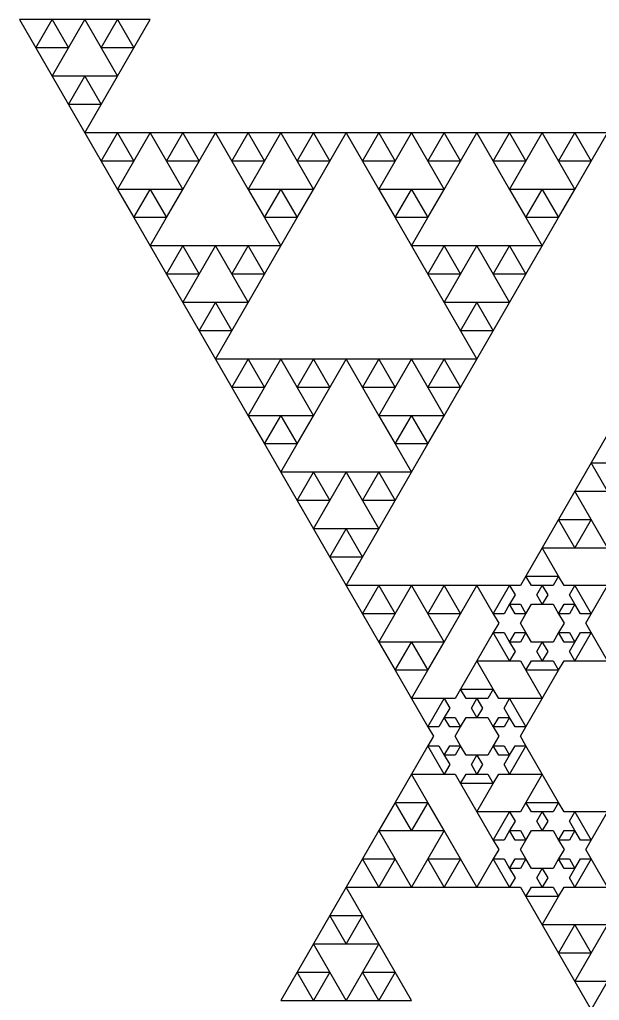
# Model space of a CAD drawing. Header units: metres. Extents: x -50 to 50, y -58 to 58.
# Drawn here: x 11.72 to 18.65, y -3.16 to 8.57 of the extents above; entities that cross this region are included whole.
import ezdxf

# ---------------------------------------------------------------- set-up
doc = ezdxf.new("R2010")
doc.units = ezdxf.units.M

msp = doc.modelspace()

# ---------------------------------------------------------------- linework, layer by layer
for p, q in [((12.1094, 8.57004), (11.7188, 8.57004)), ((11.7188, 8.57004), (11.9141, 8.23175)), ((11.9141, 8.23175), (12.1094, 8.57004)), ((12.5, 8.57004), (12.1094, 8.57004)), ((12.1094, 8.57004), (12.3047, 8.23175)), ((12.3047, 8.23175), (12.5, 8.57004)), ((12.8906, 8.57004), (12.5, 8.57004)), ((12.5, 8.57004), (12.6953, 8.23175)), ((12.6953, 8.23175), (12.8906, 8.57004)), ((13.2812, 8.57004), (12.8906, 8.57004)), ((12.8906, 8.57004), (13.0859, 8.23175)), ((13.0859, 8.23175), (13.2812, 8.57004)), ((12.3047, 8.23175), (11.9141, 8.23175)), ((11.9141, 8.23175), (12.1094, 7.89346)), ((12.1094, 7.89346), (12.3047, 8.23175)), ((13.0859, 8.23175), (12.6953, 8.23175)), ((12.6953, 8.23175), (12.8906, 7.89346)), ((12.8906, 7.89346), (13.0859, 8.23175)), ((12.5, 7.89346), (12.1094, 7.89346)), ((12.1094, 7.89346), (12.3047, 7.55518)), ((12.3047, 7.55518), (12.5, 7.89346)), ((12.8906, 7.89346), (12.5, 7.89346)), ((12.5, 7.89346), (12.6953, 7.55518)), ((12.6953, 7.55518), (12.8906, 7.89346)), ((12.6953, 7.55518), (12.3047, 7.55518)), ((12.3047, 7.55518), (12.5, 7.21689)), ((12.5, 7.21689), (12.6953, 7.55518)), ((12.8906, 7.21687), (12.5, 7.21687)), ((12.5, 7.21687), (12.6953, 6.87859)), ((12.6953, 6.87859), (12.8906, 7.21687)), ((13.2812, 7.21687), (12.8906, 7.21687)), ((12.8906, 7.21687), (13.0859, 6.87859)), ((13.0859, 6.87859), (13.2812, 7.21687)), ((13.6719, 7.21687), (13.2812, 7.21687)), ((13.2812, 7.21687), (13.4766, 6.87859)), ((13.4766, 6.87859), (13.6719, 7.21687)), ((14.0625, 7.21687), (13.6719, 7.21687)), ((13.6719, 7.21687), (13.8672, 6.87859)), ((13.8672, 6.87859), (14.0625, 7.21687)), ((14.4531, 7.21687), (14.0625, 7.21687)), ((14.0625, 7.21687), (14.2578, 6.87859)), ((14.2578, 6.87859), (14.4531, 7.21687)), ((14.8438, 7.21687), (14.4531, 7.21687)), ((14.4531, 7.21687), (14.6484, 6.87859)), ((14.6484, 6.87859), (14.8438, 7.21687)), ((15.2344, 7.21687), (14.8438, 7.21687)), ((14.8438, 7.21687), (15.0391, 6.87859)), ((15.0391, 6.87859), (15.2344, 7.21687)), ((15.625, 7.21687), (15.2344, 7.21687)), ((15.2344, 7.21687), (15.4297, 6.87859)), ((15.4297, 6.87859), (15.625, 7.21687)), ((16.0156, 7.21687), (15.625, 7.21687)), ((15.625, 7.21687), (15.8203, 6.87859)), ((15.8203, 6.87859), (16.0156, 7.21687)), ((16.4062, 7.21687), (16.0156, 7.21687)), ((16.0156, 7.21687), (16.2109, 6.87859)), ((16.2109, 6.87859), (16.4062, 7.21687)), ((16.7969, 7.21687), (16.4062, 7.21687)), ((16.4062, 7.21687), (16.6016, 6.87859)), ((16.6016, 6.87859), (16.7969, 7.21687)), ((17.1875, 7.21687), (16.7969, 7.21687)), ((16.7969, 7.21687), (16.9922, 6.87859)), ((16.9922, 6.87859), (17.1875, 7.21687)), ((17.5781, 7.21687), (17.1875, 7.21687)), ((17.1875, 7.21687), (17.3828, 6.87859)), ((17.3828, 6.87859), (17.5781, 7.21687)), ((17.9688, 7.21687), (17.5781, 7.21687)), ((17.5781, 7.21687), (17.7734, 6.87859)), ((17.7734, 6.87859), (17.9688, 7.21687)), ((18.3594, 7.21687), (17.9688, 7.21687)), ((17.9688, 7.21687), (18.1641, 6.87859)), ((18.1641, 6.87859), (18.3594, 7.21687)), ((18.75, 7.21687), (18.3594, 7.21687)), ((18.3594, 7.21687), (18.5547, 6.87859)), ((18.5547, 6.87859), (18.75, 7.21687)), ((13.0859, 6.87859), (12.6953, 6.87859)), ((12.6953, 6.87859), (12.8906, 6.5403)), ((12.8906, 6.5403), (13.0859, 6.87859)), ((13.8672, 6.87859), (13.4766, 6.87859)), ((13.4766, 6.87859), (13.6719, 6.5403)), ((13.6719, 6.5403), (13.8672, 6.87859)), ((14.6484, 6.87859), (14.2578, 6.87859)), ((14.2578, 6.87859), (14.4531, 6.5403)), ((14.4531, 6.5403), (14.6484, 6.87859)), ((15.4297, 6.87859), (15.0391, 6.87859)), ((15.0391, 6.87859), (15.2344, 6.5403)), ((15.2344, 6.5403), (15.4297, 6.87859)), ((16.2109, 6.87859), (15.8203, 6.87859)), ((15.8203, 6.87859), (16.0156, 6.5403)), ((16.0156, 6.5403), (16.2109, 6.87859)), ((16.9922, 6.87859), (16.6016, 6.87859)), ((16.6016, 6.87859), (16.7969, 6.5403)), ((16.7969, 6.5403), (16.9922, 6.87859)), ((17.7734, 6.87859), (17.3828, 6.87859)), ((17.3828, 6.87859), (17.5781, 6.5403)), ((17.5781, 6.5403), (17.7734, 6.87859)), ((18.5547, 6.87859), (18.1641, 6.87859)), ((18.1641, 6.87859), (18.3594, 6.5403)), ((18.3594, 6.5403), (18.5547, 6.87859)), ((13.2812, 6.5403), (12.8906, 6.5403)), ((12.8906, 6.5403), (13.0859, 6.20201)), ((13.0859, 6.20201), (13.2812, 6.5403)), ((13.6719, 6.5403), (13.2812, 6.5403)), ((13.2812, 6.5403), (13.4766, 6.20201)), ((13.4766, 6.20201), (13.6719, 6.5403)), ((14.8438, 6.5403), (14.4531, 6.5403)), ((14.4531, 6.5403), (14.6484, 6.20201)), ((14.6484, 6.20201), (14.8438, 6.5403)), ((15.2344, 6.5403), (14.8438, 6.5403)), ((14.8438, 6.5403), (15.0391, 6.20201)), ((15.0391, 6.20201), (15.2344, 6.5403)), ((16.4062, 6.5403), (16.0156, 6.5403)), ((16.0156, 6.5403), (16.2109, 6.20201)), ((16.2109, 6.20201), (16.4062, 6.5403)), ((16.7969, 6.5403), (16.4062, 6.5403)), ((16.4062, 6.5403), (16.6016, 6.20201)), ((16.6016, 6.20201), (16.7969, 6.5403)), ((17.9688, 6.5403), (17.5781, 6.5403)), ((17.5781, 6.5403), (17.7734, 6.20201)), ((17.7734, 6.20201), (17.9688, 6.5403)), ((18.3594, 6.5403), (17.9688, 6.5403)), ((17.9688, 6.5403), (18.1641, 6.20201)), ((18.1641, 6.20201), (18.3594, 6.5403)), ((13.4766, 6.20201), (13.0859, 6.20201)), ((13.0859, 6.20201), (13.2812, 5.86372)), ((13.2812, 5.86372), (13.4766, 6.20201)), ((15.0391, 6.20201), (14.6484, 6.20201)), ((14.6484, 6.20201), (14.8438, 5.86372)), ((14.8438, 5.86372), (15.0391, 6.20201)), ((16.6016, 6.20201), (16.2109, 6.20201)), ((16.2109, 6.20201), (16.4062, 5.86372)), ((16.4062, 5.86372), (16.6016, 6.20201)), ((18.1641, 6.20201), (17.7734, 6.20201)), ((17.7734, 6.20201), (17.9688, 5.86372)), ((17.9688, 5.86372), (18.1641, 6.20201)), ((13.6719, 5.86371), (13.2812, 5.86371)), ((13.2812, 5.86371), (13.4766, 5.52542)), ((13.4766, 5.52542), (13.6719, 5.86371)), ((14.0625, 5.86371), (13.6719, 5.86371)), ((13.6719, 5.86371), (13.8672, 5.52542)), ((13.8672, 5.52542), (14.0625, 5.86371)), ((14.4531, 5.86371), (14.0625, 5.86371)), ((14.0625, 5.86371), (14.2578, 5.52542)), ((14.2578, 5.52542), (14.4531, 5.86371)), ((14.8438, 5.86371), (14.4531, 5.86371)), ((14.4531, 5.86371), (14.6484, 5.52542)), ((14.6484, 5.52542), (14.8438, 5.86371)), ((16.7969, 5.86371), (16.4062, 5.86371)), ((16.4062, 5.86371), (16.6016, 5.52542)), ((16.6016, 5.52542), (16.7969, 5.86371)), ((17.1875, 5.86371), (16.7969, 5.86371)), ((16.7969, 5.86371), (16.9922, 5.52542)), ((16.9922, 5.52542), (17.1875, 5.86371)), ((17.5781, 5.86371), (17.1875, 5.86371)), ((17.1875, 5.86371), (17.3828, 5.52542)), ((17.3828, 5.52542), (17.5781, 5.86371)), ((17.9688, 5.86371), (17.5781, 5.86371)), ((17.5781, 5.86371), (17.7734, 5.52542)), ((17.7734, 5.52542), (17.9688, 5.86371)), ((13.8672, 5.52542), (13.4766, 5.52542)), ((13.4766, 5.52542), (13.6719, 5.18713)), ((13.6719, 5.18713), (13.8672, 5.52542)), ((14.6484, 5.52542), (14.2578, 5.52542)), ((14.2578, 5.52542), (14.4531, 5.18713)), ((14.4531, 5.18713), (14.6484, 5.52542)), ((16.9922, 5.52542), (16.6016, 5.52542)), ((16.6016, 5.52542), (16.7969, 5.18713)), ((16.7969, 5.18713), (16.9922, 5.52542)), ((17.7734, 5.52542), (17.3828, 5.52542)), ((17.3828, 5.52542), (17.5781, 5.18713)), ((17.5781, 5.18713), (17.7734, 5.52542)), ((14.0625, 5.18713), (13.6719, 5.18713)), ((13.6719, 5.18713), (13.8672, 4.84885)), ((13.8672, 4.84885), (14.0625, 5.18713)), ((14.4531, 5.18713), (14.0625, 5.18713)), ((14.0625, 5.18713), (14.2578, 4.84885)), ((14.2578, 4.84885), (14.4531, 5.18713)), ((17.1875, 5.18713), (16.7969, 5.18713)), ((16.7969, 5.18713), (16.9922, 4.84885)), ((16.9922, 4.84885), (17.1875, 5.18713)), ((17.5781, 5.18713), (17.1875, 5.18713)), ((17.1875, 5.18713), (17.3828, 4.84885)), ((17.3828, 4.84885), (17.5781, 5.18713)), ((14.2578, 4.84885), (13.8672, 4.84885)), ((13.8672, 4.84885), (14.0625, 4.51056)), ((14.0625, 4.51056), (14.2578, 4.84885)), ((17.3828, 4.84885), (16.9922, 4.84885)), ((16.9922, 4.84885), (17.1875, 4.51056)), ((17.1875, 4.51056), (17.3828, 4.84885)), ((14.4531, 4.51054), (14.0625, 4.51054)), ((14.0625, 4.51054), (14.2578, 4.17226)), ((14.2578, 4.17226), (14.4531, 4.51054)), ((14.8438, 4.51054), (14.4531, 4.51054)), ((14.4531, 4.51054), (14.6484, 4.17226)), ((14.6484, 4.17226), (14.8438, 4.51054)), ((15.2344, 4.51054), (14.8438, 4.51054)), ((14.8438, 4.51054), (15.0391, 4.17226)), ((15.0391, 4.17226), (15.2344, 4.51054)), ((15.625, 4.51054), (15.2344, 4.51054)), ((15.2344, 4.51054), (15.4297, 4.17226)), ((15.4297, 4.17226), (15.625, 4.51054)), ((16.0156, 4.51054), (15.625, 4.51054)), ((15.625, 4.51054), (15.8203, 4.17226)), ((15.8203, 4.17226), (16.0156, 4.51054)), ((16.4062, 4.51054), (16.0156, 4.51054)), ((16.0156, 4.51054), (16.2109, 4.17226)), ((16.2109, 4.17226), (16.4062, 4.51054)), ((16.7969, 4.51054), (16.4062, 4.51054)), ((16.4062, 4.51054), (16.6016, 4.17226)), ((16.6016, 4.17226), (16.7969, 4.51054)), ((17.1875, 4.51054), (16.7969, 4.51054)), ((16.7969, 4.51054), (16.9922, 4.17226)), ((16.9922, 4.17226), (17.1875, 4.51054)), ((14.6484, 4.17226), (14.2578, 4.17226)), ((14.2578, 4.17226), (14.4531, 3.83397)), ((14.4531, 3.83397), (14.6484, 4.17226)), ((15.4297, 4.17226), (15.0391, 4.17226)), ((15.0391, 4.17226), (15.2344, 3.83397)), ((15.2344, 3.83397), (15.4297, 4.17226)), ((16.2109, 4.17226), (15.8203, 4.17226)), ((15.8203, 4.17226), (16.0156, 3.83397)), ((16.0156, 3.83397), (16.2109, 4.17226)), ((16.9922, 4.17226), (16.6016, 4.17226)), ((16.6016, 4.17226), (16.7969, 3.83397)), ((16.7969, 3.83397), (16.9922, 4.17226)), ((14.8438, 3.83397), (14.4531, 3.83397)), ((14.4531, 3.83397), (14.6484, 3.49568)), ((14.6484, 3.49568), (14.8438, 3.83397)), ((15.2344, 3.83397), (14.8438, 3.83397)), ((14.8438, 3.83397), (15.0391, 3.49568)), ((15.0391, 3.49568), (15.2344, 3.83397)), ((16.4062, 3.83397), (16.0156, 3.83397)), ((16.0156, 3.83397), (16.2109, 3.49568)), ((16.2109, 3.49568), (16.4062, 3.83397)), ((16.7969, 3.83397), (16.4062, 3.83397)), ((16.4062, 3.83397), (16.6016, 3.49568)), ((16.6016, 3.49568), (16.7969, 3.83397)), ((18.75, 3.60841), (18.5547, 3.27013)), ((15.0391, 3.49568), (14.6484, 3.49568)), ((14.6484, 3.49568), (14.8438, 3.15739)), ((14.8438, 3.15739), (15.0391, 3.49568)), ((16.6016, 3.49568), (16.2109, 3.49568)), ((16.2109, 3.49568), (16.4062, 3.15739)), ((16.4062, 3.15739), (16.6016, 3.49568)), ((18.5547, 3.27013), (18.3594, 2.93184)), ((18.5547, 3.27013), (18.9453, 3.27013)), ((18.75, 2.93184), (18.5547, 3.27013)), ((15.2344, 3.15738), (14.8438, 3.15738)), ((14.8438, 3.15738), (15.0391, 2.81909)), ((15.0391, 2.81909), (15.2344, 3.15738)), ((15.625, 3.15738), (15.2344, 3.15738)), ((15.2344, 3.15738), (15.4297, 2.81909)), ((15.4297, 2.81909), (15.625, 3.15738)), ((16.0156, 3.15738), (15.625, 3.15738)), ((15.625, 3.15738), (15.8203, 2.81909)), ((15.8203, 2.81909), (16.0156, 3.15738)), ((16.4062, 3.15738), (16.0156, 3.15738)), ((16.0156, 3.15738), (16.2109, 2.81909)), ((16.2109, 2.81909), (16.4062, 3.15738)), ((15.4297, 2.81909), (15.0391, 2.81909)), ((15.0391, 2.81909), (15.2344, 2.4808)), ((15.2344, 2.4808), (15.4297, 2.81909)), ((16.2109, 2.81909), (15.8203, 2.81909)), ((15.8203, 2.81909), (16.0156, 2.4808)), ((16.0156, 2.4808), (16.2109, 2.81909)), ((18.3594, 2.93184), (18.1641, 2.59355)), ((18.3594, 2.93184), (18.75, 2.93184)), ((18.5547, 2.59355), (18.3594, 2.93184)), ((18.1641, 2.59355), (17.9688, 2.25526)), ((18.1641, 2.59355), (18.5547, 2.59355)), ((18.3594, 2.25526), (18.1641, 2.59355)), ((18.5547, 2.59355), (18.3594, 2.25526)), ((18.75, 2.25526), (18.5547, 2.59355)), ((15.625, 2.4808), (15.2344, 2.4808)), ((15.2344, 2.4808), (15.4297, 2.14252)), ((15.4297, 2.14252), (15.625, 2.4808)), ((16.0156, 2.4808), (15.625, 2.4808)), ((15.625, 2.4808), (15.8203, 2.14252)), ((15.8203, 2.14252), (16.0156, 2.4808)), ((17.9688, 2.25525), (17.7734, 1.91696)), ((17.9688, 2.25526), (18.3594, 2.25526)), ((18.1641, 1.91696), (17.9688, 2.25525)), ((18.3594, 2.25526), (18.75, 2.25526)), ((15.8203, 2.14252), (15.4297, 2.14252)), ((15.4297, 2.14252), (15.625, 1.80423)), ((15.625, 1.80423), (15.8203, 2.14252)), ((17.7734, 1.91696), (17.7083, 1.80421)), ((17.7734, 1.91696), (18.1641, 1.91696)), ((17.8385, 1.80421), (17.7734, 1.91696)), ((18.1641, 1.91696), (18.099, 1.80421)), ((18.2292, 1.80421), (18.1641, 1.91696)), ((16.0156, 1.80421), (15.625, 1.80421)), ((15.625, 1.80421), (15.8203, 1.46593)), ((15.8203, 1.46593), (16.0156, 1.80421)), ((16.4062, 1.80421), (16.0156, 1.80421)), ((16.0156, 1.80421), (16.2109, 1.46593)), ((16.2109, 1.46593), (16.4062, 1.80421)), ((16.7969, 1.80421), (16.4062, 1.80421)), ((16.4062, 1.80421), (16.6016, 1.46593)), ((16.6016, 1.46593), (16.7969, 1.80421)), ((17.1875, 1.80421), (16.7969, 1.80421)), ((16.7969, 1.80421), (16.9922, 1.46593)), ((16.9922, 1.46593), (17.1875, 1.80421)), ((17.5781, 1.80421), (17.1875, 1.80421)), ((17.1875, 1.80421), (17.3828, 1.46593)), ((17.3828, 1.46593), (17.5781, 1.80421)), ((17.7083, 1.80421), (17.5781, 1.80421)), ((17.5781, 1.80421), (17.6432, 1.69144)), ((17.9688, 1.80421), (17.8385, 1.80421)), ((17.9036, 1.69144), (17.9688, 1.80421)), ((18.099, 1.80421), (17.9688, 1.80421)), ((17.9688, 1.80421), (18.0339, 1.69144)), ((18.3594, 1.80421), (18.2292, 1.80421)), ((18.2943, 1.69144), (18.3594, 1.80421)), ((18.75, 1.80421), (18.3594, 1.80421)), ((18.3594, 1.80421), (18.5547, 1.46593)), ((18.5547, 1.46593), (18.75, 1.80421)), ((17.6432, 1.69144), (17.5781, 1.57867)), ((17.9688, 1.57867), (17.9036, 1.69144)), ((18.0339, 1.69144), (17.9688, 1.57867)), ((18.3594, 1.57867), (18.2943, 1.69144)), ((17.5781, 1.57867), (17.513, 1.46593)), ((17.5781, 1.57867), (17.7083, 1.57867)), ((17.6432, 1.46593), (17.5781, 1.57867)), ((17.7083, 1.57867), (17.7734, 1.46593)), ((17.7734, 1.46593), (17.8385, 1.57867)), ((17.8385, 1.57867), (17.9688, 1.57867)), ((17.9688, 1.57867), (18.099, 1.57867)), ((18.099, 1.57867), (18.1641, 1.46593)), ((18.1641, 1.46593), (18.2292, 1.57867)), ((18.2292, 1.57867), (18.3594, 1.57867)), ((18.3594, 1.57867), (18.2943, 1.46593)), ((18.4245, 1.46593), (18.3594, 1.57867)), ((16.2109, 1.46593), (15.8203, 1.46593)), ((15.8203, 1.46593), (16.0156, 1.12764)), ((16.0156, 1.12764), (16.2109, 1.46593)), ((16.9922, 1.46593), (16.6016, 1.46593)), ((16.6016, 1.46593), (16.7969, 1.12764)), ((16.7969, 1.12764), (16.9922, 1.46593)), ((17.513, 1.46593), (17.3828, 1.46593)), ((17.3828, 1.46593), (17.4479, 1.35315)), ((17.7734, 1.46593), (17.6432, 1.46593)), ((17.7083, 1.35315), (17.7734, 1.46593)), ((18.2943, 1.46593), (18.1641, 1.46593)), ((18.1641, 1.46593), (18.2292, 1.35315)), ((18.5547, 1.46593), (18.4245, 1.46593)), ((18.4896, 1.35315), (18.5547, 1.46593)), ((17.4479, 1.35315), (17.3828, 1.24039)), ((17.7734, 1.24039), (17.7083, 1.35315)), ((18.2292, 1.35315), (18.1641, 1.24039)), ((18.5547, 1.24039), (18.4896, 1.35315)), ((17.3828, 1.24039), (17.1875, 0.9021)), ((17.3828, 1.24039), (17.513, 1.24039)), ((17.5781, 0.9021), (17.3828, 1.24039)), ((17.513, 1.24039), (17.5781, 1.12764)), ((17.5781, 1.12764), (17.6432, 1.24039)), ((17.6432, 1.24039), (17.7734, 1.24039)), ((17.7734, 1.24039), (17.7083, 1.12764)), ((17.8385, 1.12764), (17.7734, 1.24039)), ((18.1641, 1.24039), (18.099, 1.12764)), ((18.1641, 1.24039), (18.2943, 1.24039)), ((18.2292, 1.12764), (18.1641, 1.24039)), ((18.2943, 1.24039), (18.3594, 1.12764)), ((18.3594, 1.12764), (18.4245, 1.24039)), ((18.5547, 1.24039), (18.3594, 0.9021)), ((18.4245, 1.24039), (18.5547, 1.24039)), ((18.75, 0.9021), (18.5547, 1.24039)), ((16.4062, 1.12764), (16.0156, 1.12764)), ((16.0156, 1.12764), (16.2109, 0.78935)), ((16.2109, 0.78935), (16.4062, 1.12764)), ((16.7969, 1.12764), (16.4062, 1.12764)), ((16.4062, 1.12764), (16.6016, 0.78935)), ((16.6016, 0.78935), (16.7969, 1.12764)), ((17.7083, 1.12764), (17.5781, 1.12764)), ((17.5781, 1.12764), (17.6432, 1.01486)), ((17.9688, 1.12764), (17.8385, 1.12764)), ((17.9036, 1.01486), (17.9688, 1.12764)), ((18.099, 1.12764), (17.9688, 1.12764)), ((17.9688, 1.12764), (18.0339, 1.01486)), ((18.3594, 1.12764), (18.2292, 1.12764)), ((18.2943, 1.01486), (18.3594, 1.12764)), ((17.6432, 1.01486), (17.5781, 0.9021)), ((17.9688, 0.9021), (17.9036, 1.01486)), ((18.0339, 1.01486), (17.9688, 0.9021)), ((18.3594, 0.9021), (18.2943, 1.01486)), ((17.1875, 0.90208), (16.9922, 0.5638)), ((17.1875, 0.9021), (17.5781, 0.9021)), ((17.3828, 0.5638), (17.1875, 0.90208)), ((17.5781, 0.9021), (17.7083, 0.9021)), ((17.7083, 0.9021), (17.7734, 0.78935)), ((17.7734, 0.78935), (17.8385, 0.9021)), ((17.8385, 0.9021), (17.9688, 0.9021)), ((17.9688, 0.9021), (18.099, 0.9021)), ((18.099, 0.9021), (18.1641, 0.78935)), ((18.1641, 0.78935), (18.2292, 0.9021)), ((18.2292, 0.9021), (18.3594, 0.9021)), ((18.3594, 0.9021), (18.75, 0.9021)), ((16.6016, 0.78935), (16.2109, 0.78935)), ((16.2109, 0.78935), (16.4062, 0.45106)), ((16.4062, 0.45106), (16.6016, 0.78935)), ((18.1641, 0.78935), (17.7734, 0.78935)), ((17.7734, 0.78935), (17.9688, 0.45106)), ((17.9688, 0.45106), (18.1641, 0.78935)), ((16.9922, 0.5638), (16.9271, 0.45105)), ((16.9922, 0.5638), (17.3828, 0.5638)), ((17.0573, 0.45105), (16.9922, 0.5638)), ((17.3828, 0.5638), (17.3177, 0.45105)), ((17.4479, 0.45105), (17.3828, 0.5638)), ((16.7969, 0.45105), (16.4062, 0.45105)), ((16.4062, 0.45105), (16.6016, 0.11276)), ((16.6016, 0.11276), (16.7969, 0.45105)), ((16.9271, 0.45105), (16.7969, 0.45105)), ((16.7969, 0.45105), (16.862, 0.33829)), ((17.1875, 0.45105), (17.0573, 0.45105)), ((17.1224, 0.33829), (17.1875, 0.45105)), ((17.3177, 0.45105), (17.1875, 0.45105)), ((17.1875, 0.45105), (17.2526, 0.33829)), ((17.5781, 0.45105), (17.4479, 0.45105)), ((17.513, 0.33829), (17.5781, 0.45105)), ((17.9688, 0.45105), (17.5781, 0.45105)), ((17.5781, 0.45105), (17.7734, 0.11276)), ((17.7734, 0.11276), (17.9688, 0.45105)), ((16.862, 0.33829), (16.7969, 0.22551)), ((17.1875, 0.22551), (17.1224, 0.33829)), ((17.2526, 0.33829), (17.1875, 0.22551)), ((17.5781, 0.22551), (17.513, 0.33829)), ((16.7969, 0.22551), (16.7318, 0.11276)), ((16.7969, 0.22551), (16.9271, 0.22551)), ((16.862, 0.11276), (16.7969, 0.22551)), ((16.9271, 0.22551), (16.9922, 0.11276)), ((16.9922, 0.11276), (17.0573, 0.22551)), ((17.0573, 0.22551), (17.1875, 0.22551)), ((17.1875, 0.22551), (17.3177, 0.22551)), ((17.3177, 0.22551), (17.3828, 0.11276)), ((17.3828, 0.11276), (17.4479, 0.22551)), ((17.4479, 0.22551), (17.5781, 0.22551)), ((17.5781, 0.22551), (17.513, 0.11276)), ((17.6432, 0.11276), (17.5781, 0.22551)), ((16.7318, 0.11276), (16.6016, 0.11276)), ((16.6016, 0.11276), (16.6667, 0)), ((16.6667, 0), (16.6016, -0.11276)), ((16.9922, 0.11276), (16.862, 0.11276)), ((16.9271, 0), (16.9922, 0.11276)), ((16.9922, -0.11276), (16.9271, 0)), ((17.513, 0.11276), (17.3828, 0.11276)), ((17.3828, 0.11276), (17.4479, 0)), ((17.4479, 0), (17.3828, -0.11276)), ((17.7734, 0.11276), (17.6432, 0.11276)), ((17.7083, 0), (17.7734, 0.11276)), ((17.7734, -0.11276), (17.7083, 0)), ((16.6016, -0.11276), (16.4062, -0.45105)), ((16.6016, -0.11276), (16.7318, -0.11276)), ((16.7969, -0.45105), (16.6016, -0.11276)), ((16.7318, -0.11276), (16.7969, -0.22551)), ((16.7969, -0.22551), (16.862, -0.11276)), ((16.862, -0.11276), (16.9922, -0.11276)), ((16.9922, -0.11276), (16.9271, -0.22551)), ((17.0573, -0.22551), (16.9922, -0.11276)), ((17.3828, -0.11276), (17.3177, -0.22551)), ((17.3828, -0.11276), (17.513, -0.11276)), ((17.4479, -0.22551), (17.3828, -0.11276)), ((17.513, -0.11276), (17.5781, -0.22551)), ((17.5781, -0.22551), (17.6432, -0.11276)), ((17.7734, -0.11276), (17.5781, -0.45105)), ((17.6432, -0.11276), (17.7734, -0.11276)), ((17.9688, -0.45105), (17.7734, -0.11276)), ((16.9271, -0.22551), (16.7969, -0.22551)), ((16.7969, -0.22551), (16.862, -0.33829)), ((17.1875, -0.22551), (17.0573, -0.22551)), ((17.1224, -0.33829), (17.1875, -0.22551)), ((17.3177, -0.22551), (17.1875, -0.22551)), ((17.1875, -0.22551), (17.2526, -0.33829)), ((17.5781, -0.22551), (17.4479, -0.22551)), ((17.513, -0.33829), (17.5781, -0.22551)), ((16.862, -0.33829), (16.7969, -0.45105)), ((17.1875, -0.45105), (17.1224, -0.33829)), ((17.2526, -0.33829), (17.1875, -0.45105)), ((17.5781, -0.45105), (17.513, -0.33829)), ((16.4062, -0.45106), (16.2109, -0.78935)), ((16.4062, -0.45105), (16.7969, -0.45105)), ((16.6016, -0.78935), (16.4062, -0.45106)), ((16.7969, -0.45105), (16.9271, -0.45105)), ((16.9271, -0.45105), (16.9922, -0.5638)), ((16.9922, -0.5638), (17.0573, -0.45105)), ((17.0573, -0.45105), (17.1875, -0.45105)), ((17.1875, -0.45105), (17.3177, -0.45105)), ((17.3177, -0.45105), (17.3828, -0.5638)), ((17.3828, -0.5638), (17.4479, -0.45105)), ((17.4479, -0.45105), (17.5781, -0.45105)), ((17.5781, -0.45105), (17.9688, -0.45105)), ((17.9688, -0.45106), (17.7734, -0.78935)), ((18.1641, -0.78935), (17.9688, -0.45106)), ((17.3828, -0.5638), (16.9922, -0.5638)), ((16.9922, -0.5638), (17.1875, -0.90208)), ((17.1875, -0.90208), (17.3828, -0.5638)), ((16.2109, -0.78935), (16.0156, -1.12764)), ((16.2109, -0.78935), (16.6016, -0.78935)), ((16.4062, -1.12764), (16.2109, -0.78935)), ((16.6016, -0.78935), (16.4062, -1.12764)), ((16.7969, -1.12764), (16.6016, -0.78935)), ((17.7734, -0.78935), (17.7083, -0.9021)), ((17.7734, -0.78935), (18.1641, -0.78935)), ((17.8385, -0.9021), (17.7734, -0.78935)), ((18.1641, -0.78935), (18.099, -0.9021)), ((18.2292, -0.9021), (18.1641, -0.78935)), ((17.5781, -0.9021), (17.1875, -0.9021)), ((17.1875, -0.9021), (17.3828, -1.24039)), ((17.3828, -1.24039), (17.5781, -0.9021)), ((17.7083, -0.9021), (17.5781, -0.9021)), ((17.5781, -0.9021), (17.6432, -1.01486)), ((17.9688, -0.9021), (17.8385, -0.9021)), ((17.9036, -1.01486), (17.9688, -0.9021)), ((18.099, -0.9021), (17.9688, -0.9021)), ((17.9688, -0.9021), (18.0339, -1.01486)), ((18.3594, -0.9021), (18.2292, -0.9021)), ((18.2943, -1.01486), (18.3594, -0.9021)), ((18.75, -0.9021), (18.3594, -0.9021)), ((18.3594, -0.9021), (18.5547, -1.24039)), ((18.5547, -1.24039), (18.75, -0.9021)), ((17.6432, -1.01486), (17.5781, -1.12764)), ((17.9688, -1.12764), (17.9036, -1.01486)), ((18.0339, -1.01486), (17.9688, -1.12764)), ((18.3594, -1.12764), (18.2943, -1.01486)), ((16.0156, -1.12764), (15.8203, -1.46593)), ((16.0156, -1.12764), (16.4062, -1.12764)), ((16.2109, -1.46593), (16.0156, -1.12764)), ((16.4062, -1.12764), (16.7969, -1.12764)), ((16.7969, -1.12764), (16.6016, -1.46593)), ((16.9922, -1.46593), (16.7969, -1.12764)), ((17.5781, -1.12764), (17.513, -1.24039)), ((17.5781, -1.12764), (17.7083, -1.12764)), ((17.6432, -1.24039), (17.5781, -1.12764)), ((17.7083, -1.12764), (17.7734, -1.24039)), ((17.7734, -1.24039), (17.8385, -1.12764)), ((17.8385, -1.12764), (17.9688, -1.12764)), ((17.9688, -1.12764), (18.099, -1.12764)), ((18.099, -1.12764), (18.1641, -1.24039)), ((18.1641, -1.24039), (18.2292, -1.12764)), ((18.2292, -1.12764), (18.3594, -1.12764)), ((18.3594, -1.12764), (18.2943, -1.24039)), ((18.4245, -1.24039), (18.3594, -1.12764)), ((17.513, -1.24039), (17.3828, -1.24039)), ((17.3828, -1.24039), (17.4479, -1.35315)), ((17.7734, -1.24039), (17.6432, -1.24039)), ((17.7083, -1.35315), (17.7734, -1.24039)), ((18.2943, -1.24039), (18.1641, -1.24039)), ((18.1641, -1.24039), (18.2292, -1.35315)), ((18.5547, -1.24039), (18.4245, -1.24039)), ((18.4896, -1.35315), (18.5547, -1.24039)), ((17.4479, -1.35315), (17.3828, -1.46593)), ((17.7734, -1.46593), (17.7083, -1.35315)), ((18.2292, -1.35315), (18.1641, -1.46593)), ((18.5547, -1.46593), (18.4896, -1.35315)), ((15.8203, -1.46593), (15.625, -1.80421)), ((15.8203, -1.46593), (16.2109, -1.46593)), ((16.0156, -1.80421), (15.8203, -1.46593)), ((16.2109, -1.46593), (16.0156, -1.80421)), ((16.4062, -1.80421), (16.2109, -1.46593)), ((16.6016, -1.46593), (16.4062, -1.80421)), ((16.6016, -1.46593), (16.9922, -1.46593)), ((16.7969, -1.80421), (16.6016, -1.46593)), ((16.9922, -1.46593), (16.7969, -1.80421)), ((17.1875, -1.80421), (16.9922, -1.46593)), ((17.3828, -1.46593), (17.1875, -1.80421)), ((17.3828, -1.46593), (17.513, -1.46593)), ((17.5781, -1.80421), (17.3828, -1.46593)), ((17.513, -1.46593), (17.5781, -1.57867)), ((17.5781, -1.57867), (17.6432, -1.46593)), ((17.6432, -1.46593), (17.7734, -1.46593)), ((17.7734, -1.46593), (17.7083, -1.57867)), ((17.8385, -1.57867), (17.7734, -1.46593)), ((18.1641, -1.46593), (18.099, -1.57867)), ((18.1641, -1.46593), (18.2943, -1.46593)), ((18.2292, -1.57867), (18.1641, -1.46593)), ((18.2943, -1.46593), (18.3594, -1.57867)), ((18.3594, -1.57867), (18.4245, -1.46593)), ((18.5547, -1.46593), (18.3594, -1.80421)), ((18.4245, -1.46593), (18.5547, -1.46593)), ((18.75, -1.80421), (18.5547, -1.46593)), ((17.7083, -1.57867), (17.5781, -1.57867)), ((17.5781, -1.57867), (17.6432, -1.69144)), ((17.9688, -1.57867), (17.8385, -1.57867)), ((17.9036, -1.69144), (17.9688, -1.57867)), ((18.099, -1.57867), (17.9688, -1.57867)), ((17.9688, -1.57867), (18.0339, -1.69144)), ((18.3594, -1.57867), (18.2292, -1.57867)), ((18.2943, -1.69144), (18.3594, -1.57867)), ((17.6432, -1.69144), (17.5781, -1.80421)), ((17.9688, -1.80421), (17.9036, -1.69144)), ((18.0339, -1.69144), (17.9688, -1.80421)), ((18.3594, -1.80421), (18.2943, -1.69144)), ((15.625, -1.80423), (15.4297, -2.14252)), ((15.625, -1.80421), (16.0156, -1.80421)), ((15.8203, -2.14252), (15.625, -1.80423)), ((16.0156, -1.80421), (16.4062, -1.80421)), ((16.4062, -1.80421), (16.7969, -1.80421)), ((16.7969, -1.80421), (17.1875, -1.80421)), ((17.1875, -1.80421), (17.5781, -1.80421)), ((17.5781, -1.80421), (17.7083, -1.80421)), ((17.7083, -1.80421), (17.7734, -1.91696)), ((17.7734, -1.91696), (17.8385, -1.80421)), ((17.8385, -1.80421), (17.9688, -1.80421)), ((17.9688, -1.80421), (18.099, -1.80421)), ((18.099, -1.80421), (18.1641, -1.91696)), ((18.1641, -1.91696), (18.2292, -1.80421)), ((18.2292, -1.80421), (18.3594, -1.80421)), ((18.3594, -1.80421), (18.75, -1.80421)), ((18.1641, -1.91696), (17.7734, -1.91696)), ((17.7734, -1.91696), (17.9688, -2.25525)), ((17.9688, -2.25525), (18.1641, -1.91696)), ((15.4297, -2.14252), (15.2344, -2.4808)), ((15.4297, -2.14252), (15.8203, -2.14252)), ((15.625, -2.4808), (15.4297, -2.14252)), ((15.8203, -2.14252), (15.625, -2.4808)), ((16.0156, -2.4808), (15.8203, -2.14252)), ((18.3594, -2.25526), (17.9688, -2.25526)), ((17.9688, -2.25526), (18.1641, -2.59355)), ((18.1641, -2.59355), (18.3594, -2.25526)), ((18.75, -2.25526), (18.3594, -2.25526)), ((18.3594, -2.25526), (18.5547, -2.59355)), ((18.5547, -2.59355), (18.75, -2.25526)), ((15.2344, -2.4808), (15.0391, -2.81909)), ((15.2344, -2.4808), (15.625, -2.4808)), ((15.4297, -2.81909), (15.2344, -2.4808)), ((15.625, -2.4808), (16.0156, -2.4808)), ((16.0156, -2.4808), (15.8203, -2.81909)), ((16.2109, -2.81909), (16.0156, -2.4808)), ((18.5547, -2.59355), (18.1641, -2.59355)), ((18.1641, -2.59355), (18.3594, -2.93184)), ((18.3594, -2.93184), (18.5547, -2.59355)), ((15.0391, -2.81909), (14.8438, -3.15738)), ((15.0391, -2.81909), (15.4297, -2.81909)), ((15.2344, -3.15738), (15.0391, -2.81909)), ((15.4297, -2.81909), (15.2344, -3.15738)), ((15.625, -3.15738), (15.4297, -2.81909)), ((15.8203, -2.81909), (15.625, -3.15738)), ((15.8203, -2.81909), (16.2109, -2.81909)), ((16.0156, -3.15738), (15.8203, -2.81909)), ((16.2109, -2.81909), (16.0156, -3.15738)), ((16.4062, -3.15738), (16.2109, -2.81909)), ((18.75, -2.93184), (18.3594, -2.93184)), ((18.3594, -2.93184), (18.5547, -3.27013)), ((18.5547, -3.27013), (18.75, -2.93184)), ((14.8438, -3.15738), (15.2344, -3.15738)), ((15.2344, -3.15738), (15.625, -3.15738)), ((15.625, -3.15738), (16.0156, -3.15738)), ((16.0156, -3.15738), (16.4062, -3.15738))]:
    msp.add_line(p, q)

doc.saveas('drawing.dxf')
